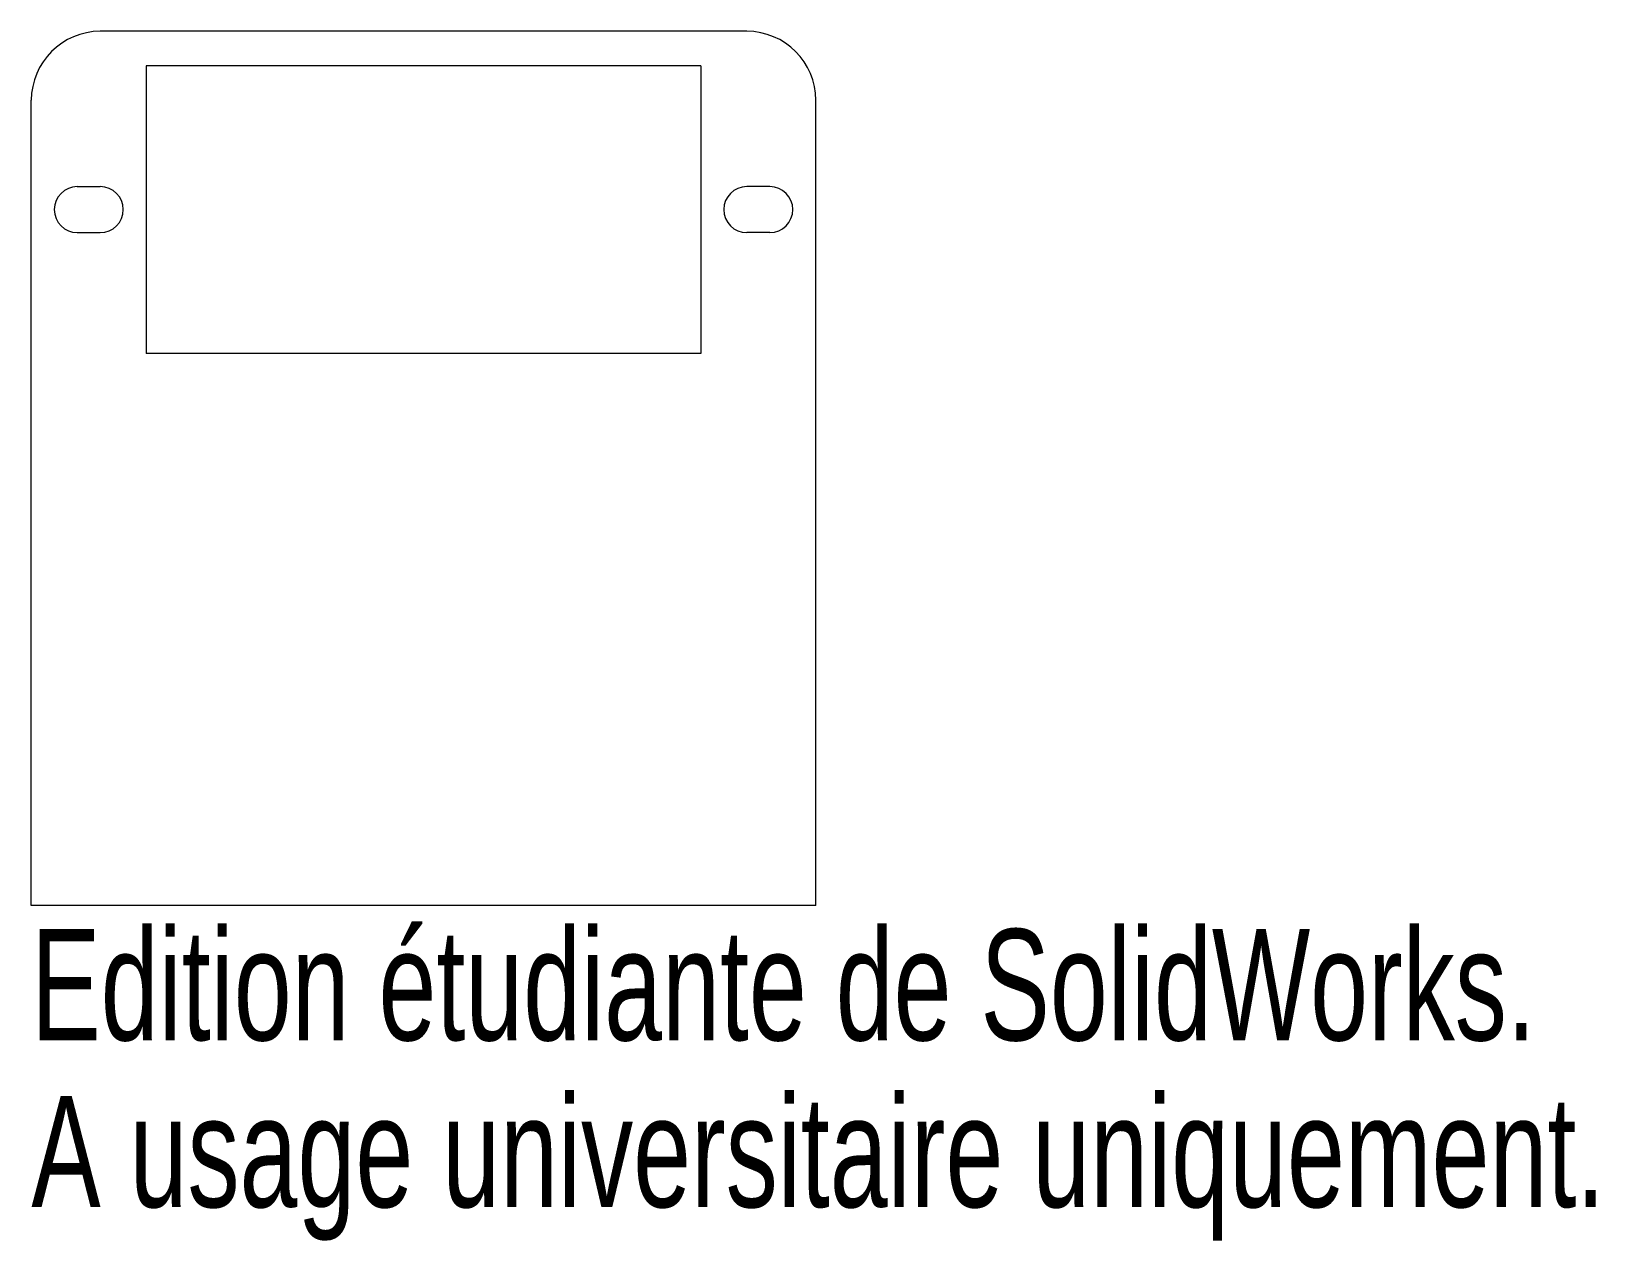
# Model space of a CAD drawing. Header units: millimetres. Extents: x -17.1 to 50.9, y -14.6 to 38.
import ezdxf

# ---------------------------------------------------------------- set-up
doc = ezdxf.new("R2010")
doc.units = ezdxf.units.MM
doc.styles.add('SLDTEXTSTYLE0', font='TXT', dxfattribs={"width": 0.7})

msp = doc.modelspace()

# ---------------------------------------------------------------- linework, layer by layer
at = {"color": 7, "linetype": 'Continuous', "lineweight": 15}
for p, q in [((14.05, 38), (-14.05, 38)), ((12.05, 36.5), (-12.05, 36.5)), ((-12.05, 36.5), (-12.05, 24)), ((12.05, 36.5), (12.05, 24)), ((-17.05, 0), (-17.05, 35)), ((17.05, 0), (17.05, 35)), ((-15.05, 31.25), (-14.05, 31.25)), ((15.05, 31.25), (14.05, 31.25)), ((-15.05, 29.25), (-14.05, 29.25)), ((15.05, 29.25), (14.05, 29.25)), ((12.05, 24), (-12.05, 24)), ((17.05, 0), (-17.05, 0))]:
    msp.add_line(p, q, dxfattribs=at)
for centre, radius, start, end in [((-14.05, 35), 3, 90, 180), ((14.05, 35), 3, 0, 90), ((-15.05, 30.25), 1, 90, 270), ((-14.05, 30.25), 1, 270, 90), ((14.05, 30.25), 1, 90, 270), ((15.05, 30.25), 1, 270, 90)]:
    msp.add_arc(centre, radius, start, end, dxfattribs=at)

# ---------------------------------------------------------------- texts
at = {"color": 7, "linetype": 'Continuous', "char_height": 4.83362, "attachment_point": 1, "style": 'SLDTEXTSTYLE0'}
for s, insert in [('Edition étudiante de SolidWorks.', (-17.05, -1.02)), ('A usage universitaire uniquement.', (-17.05, -8.27))]:
    msp.add_mtext(s, dxfattribs=dict(at, insert=insert))

doc.saveas('drawing.dxf')
